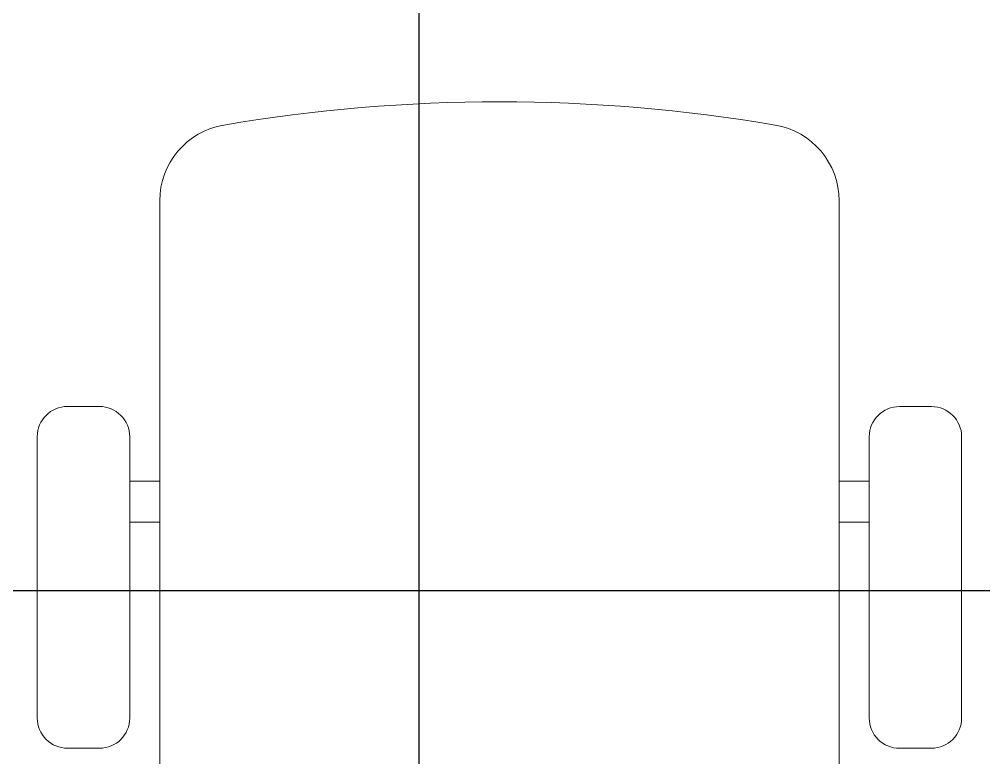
# Model space of a CAD drawing. Header units: inches. Extents: x -12418 to 472786, y -29325 to 19878.
# Drawn here: x 20140 to 20767, y -9709 to -9229 of the extents above; entities that cross this region are included whole.
import ezdxf

# ---------------------------------------------------------------- set-up
doc = ezdxf.new("R2010")
doc.units = ezdxf.units.IN
doc.header["$LTSCALE"] = 25
doc.header["$MEASUREMENT"] = 0
doc.linetypes.add('DASHDOT', pattern=[25.4, 12.7, -6.35, 0, -6.35])
doc.layers.get('0').update_dxf_attribs({"color": 8})
doc.layers.add('00-Ground Floor$0$False Ceiling', color=251, linetype='Continuous')
for name, color, linetype, lineweight in [('00-Ground Floor$0$LOADING', 253, 'Continuous', 5), ('00-Ground Floor$0$NEW Wall', 166, 'Continuous', 5), ('E-LITE-CLNG-CNDT', 6, 'DASHDOT', 35)]:
    doc.layers.add(name, color=color, linetype=linetype, lineweight=lineweight)

# ---------------------------------------------------------------- blocks, each defined once
blk = doc.blocks.new('*X69')
at = {"color": 0}
for p, q in [((5, 3), (5, 3)), ((5, 3), (5, 3)), ((5, 3), (5, 3)), ((5, 3), (5, 3)), ((5, 3), (5, 3)), ((5, 3), (5, 3)), ((5, 3), (5, 3)), ((5, 3), (5, 3)), ((5, 3), (5, 3)), ((5, 3), (5, 3)), ((5, 3), (5, 3)), ((5, 3), (5, 3)), ((5, 3), (5, 3)), ((5, 3), (5, 3)), ((5, 3), (5, 3)), ((5, 3), (5, 3)), ((5, 3), (5, 3)), ((5, 3), (5, 3)), ((5, 3), (5, 3)), ((5, 3), (5, 3)), ((5, 3), (5, 3)), ((5, 3), (5, 3)), ((5, 3), (5, 3)), ((5, 3), (5, 3)), ((5, 3), (5, 3)), ((5, 3), (5, 3)), ((5, 3), (5, 3)), ((5, 3), (5, 3)), ((5, 3), (5, 3)), ((5, 3), (5, 3)), ((5, 3), (5, 3)), ((5, 3), (5, 3)), ((5, 3), (5, 3)), ((5, 3), (5, 3)), ((5, 3), (5, 3)), ((5, 3), (5, 3)), ((5, 3), (5, 3)), ((5, 3), (5, 3)), ((5, 3), (5, 3)), ((5, 3), (5, 3)), ((5, 3), (5, 3)), ((5, 3), (5, 3)), ((5, 3), (5, 3)), ((5, 3), (5, 3)), ((5, 3), (5, 3)), ((5, 3), (5, 3)), ((5, 3), (5, 3)), ((5, 3), (5, 3)), ((5, 3), (5, 3)), ((5, 3), (5, 3)), ((5, 3), (5, 3)), ((5, 3), (5, 3)), ((5, 3), (5, 3)), ((5, 3), (5, 3)), ((5, 3), (5, 3)), ((5, 3), (5, 3)), ((5, 3), (5, 3)), ((5, 3), (5, 3)), ((5, 3), (5, 3)), ((5, 3), (5, 3)), ((5, 3), (5, 3)), ((5, 3), (5, 3)), ((5, 3), (5, 3)), ((5, 3), (5, 3)), ((5, 3), (5, 3)), ((5, 3), (5, 3)), ((6, 3), (5, 3)), ((5, 3), (5, 3)), ((6, 3), (5, 3)), ((5, 3), (5, 3)), ((6, 3), (5, 3)), ((5, 3), (5, 3)), ((6, 3), (5, 3)), ((5, 3), (5, 3)), ((5, 3), (5, 3)), ((5, 3), (5, 3)), ((5, 3), (5, 3)), ((5, 3), (5, 3)), ((5, 3), (5, 3)), ((5, 3), (5, 3)), ((5, 3), (5, 3)), ((5, 3), (5, 3)), ((5, 3), (5, 3)), ((5, 3), (5, 3)), ((5, 3), (5, 3)), ((5, 3), (5, 3)), ((5, 3), (5, 3)), ((5, 3), (5, 3)), ((5, 3), (5, 3)), ((5, 3), (5, 3)), ((5, 3), (5, 3)), ((5, 3), (5, 3)), ((5, 3), (5, 3)), ((5, 3), (5, 3)), ((5, 3), (5, 3)), ((5, 3), (5, 3)), ((6, 3), (6, 3)), ((6, 3), (6, 3)), ((6, 3), (6, 3)), ((6, 3), (6, 3)), ((6, 3), (6, 3)), ((6, 3), (6, 3)), ((6, 3), (6, 3)), ((6, 3), (6, 3)), ((6, 3), (6, 3)), ((6, 3), (6, 3)), ((6, 3), (6, 3)), ((6, 3), (6, 3)), ((6, 3), (6, 3)), ((6, 3), (6, 3)), ((6, 3), (6, 3)), ((6, 3), (6, 3)), ((6, 3), (6, 3)), ((6, 3), (6, 3)), ((6, 3), (6, 3)), ((6, 3), (6, 3)), ((6, 3), (6, 3)), ((6, 3), (6, 3)), ((6, 3), (6, 3)), ((6, 3), (6, 3)), ((6, 3), (6, 3)), ((6, 3), (6, 3)), ((6, 3), (6, 3)), ((6, 3), (6, 3)), ((6, 3), (6, 3)), ((6, 3), (6, 3)), ((6, 3), (6, 3)), ((6, 3), (6, 3)), ((6, 3), (6, 3)), ((6, 3), (6, 3)), ((6, 3), (6, 3)), ((6, 3), (6, 3)), ((6, 3), (6, 3)), ((6, 3), (6, 3)), ((6, 3), (6, 3)), ((6, 3), (6, 3)), ((6, 3), (6, 3)), ((6, 3), (6, 3)), ((6, 3), (6, 3)), ((6, 3), (6, 3)), ((6, 3), (6, 3)), ((6, 3), (6, 3)), ((6, 3), (6, 3)), ((6, 3), (6, 3)), ((6, 3), (6, 3)), ((6, 3), (6, 3)), ((6, 3), (6, 3)), ((6, 3), (6, 3)), ((6, 3), (6, 3)), ((6, 3), (6, 3)), ((6, 3), (6, 3)), ((6, 3), (6, 3)), ((6, 3), (6, 3)), ((6, 3), (6, 3)), ((6, 3), (6, 3)), ((6, 3), (6, 3)), ((6, 3), (6, 3)), ((6, 3), (6, 3)), ((6, 3), (6, 3)), ((6, 3), (6, 3)), ((6, 3), (6, 3)), ((6, 3), (6, 3)), ((6, 3), (6, 3)), ((6, 3), (6, 3)), ((6, 3), (6, 3)), ((6, 3), (6, 3)), ((6, 3), (6, 3)), ((6, 3), (6, 3)), ((6, 3), (6, 3)), ((6, 3), (6, 3)), ((6, 3), (6, 3)), ((6, 3), (6, 3)), ((6, 3), (6, 3)), ((6, 3), (6, 3)), ((6, 3), (6, 3)), ((6, 3), (6, 3)), ((6, 3), (6, 3)), ((6, 3), (6, 3)), ((6, 3), (6, 3)), ((6, 3), (6, 3)), ((6, 3), (6, 3)), ((6, 3), (6, 3)), ((6, 3), (6, 3)), ((6, 3), (6, 3)), ((6, 3), (6, 3)), ((6, 3), (6, 3)), ((6, 3), (6, 3)), ((6, 3), (6, 3)), ((6, 3), (6, 3)), ((6, 3), (6, 3)), ((6, 3), (6, 3)), ((6, 3), (6, 3)), ((6, 3), (6, 3)), ((6, 3), (6, 3)), ((6, 3), (6, 3)), ((6, 3), (6, 3)), ((6, 3), (6, 3)), ((6, 3), (6, 3)), ((6, 3), (6, 3)), ((6, 3), (6, 3)), ((6, 3), (6, 3)), ((6, 3), (6, 3)), ((6, 3), (6, 3)), ((6, 3), (6, 3)), ((6, 3), (6, 3)), ((6, 3), (6, 3)), ((6, 3), (6, 3)), ((6, 3), (6, 3)), ((6, 3), (6, 3)), ((6, 3), (6, 3)), ((6, 3), (6, 3)), ((6, 3), (6, 3)), ((6, 3), (6, 3)), ((6, 3), (6, 3)), ((6, 3), (6, 3)), ((6, 3), (6, 3)), ((6, 3), (6, 3)), ((6, 3), (6, 3)), ((6, 3), (6, 3)), ((6, 3), (6, 3)), ((6, 3), (6, 3)), ((6, 3), (6, 3)), ((6, 3), (6, 3)), ((6, 3), (6, 3)), ((6, 3), (6, 3)), ((6, 3), (6, 3)), ((6, 3), (6, 3)), ((6, 3), (6, 3)), ((6, 3), (6, 3)), ((6, 3), (6, 3)), ((6, 3), (6, 3)), ((6, 3), (6, 3)), ((6, 3), (6, 3)), ((6, 3), (6, 3)), ((6, 3), (6, 3)), ((6, 3), (6, 3)), ((6, 3), (6, 3)), ((6, 3), (6, 3)), ((6, 3), (6, 3)), ((6, 3), (6, 3)), ((6, 3), (6, 3)), ((6, 3), (6, 3)), ((6, 3), (6, 3)), ((6, 3), (6, 3)), ((6, 3), (6, 3)), ((6, 3), (6, 3)), ((6, 3), (6, 3)), ((6, 3), (6, 3)), ((6, 3), (6, 3)), ((6, 3), (6, 3)), ((6, 3), (6, 3)), ((6, 3), (6, 3)), ((6, 3), (6, 3)), ((6, 3), (6, 3)), ((6, 3), (6, 3)), ((6, 3), (6, 3)), ((6, 3), (6, 3)), ((6, 3), (6, 3)), ((6, 3), (6, 3)), ((6, 3), (6, 3)), ((6, 3), (6, 3)), ((6, 3), (6, 3)), ((6, 3), (6, 3)), ((6, 3), (6, 3)), ((6, 3), (6, 3)), ((6, 3), (6, 3)), ((6, 3), (6, 3)), ((6, 3), (6, 3)), ((6, 3), (6, 3)), ((6, 3), (6, 3)), ((6, 3), (6, 3)), ((6, 3), (6, 3)), ((6, 3), (6, 3)), ((6, 3), (6, 3)), ((6, 3), (6, 3)), ((6, 3), (6, 3)), ((6, 3), (6, 3)), ((6, 3), (6, 3)), ((6, 3), (6, 3)), ((6, 3), (6, 3)), ((6, 3), (6, 3)), ((6, 3), (6, 3)), ((6, 3), (6, 3)), ((6, 3), (6, 3)), ((6, 3), (6, 3)), ((6, 3), (6, 3)), ((6, 3), (6, 3)), ((6, 3), (6, 3)), ((6, 3), (6, 3)), ((6, 3), (6, 3)), ((6, 3), (6, 3)), ((6, 3), (6, 3)), ((6, 3), (6, 3)), ((6, 3), (6, 3)), ((6, 3), (6, 3)), ((6, 3), (6, 3)), ((6, 3), (6, 3)), ((6, 3), (6, 3)), ((6, 3), (6, 3)), ((6, 3), (6, 3)), ((6, 3), (5, 3)), ((6, 3), (5, 3)), ((6, 3), (5, 3)), ((6, 3), (5, 3)), ((6, 3), (5, 3)), ((6, 3), (6, 3)), ((6, 3), (6, 3)), ((6, 3), (6, 3)), ((6, 3), (6, 3)), ((6, 3), (6, 3)), ((6, 3), (6, 3)), ((6, 3), (6, 3)), ((6, 3), (6, 3)), ((6, 3), (6, 3)), ((6, 3), (6, 3)), ((6, 3), (6, 3)), ((6, 3), (6, 3)), ((6, 3), (6, 3)), ((6, 3), (6, 3)), ((6, 3), (6, 3)), ((6, 3), (6, 3)), ((6, 3), (6, 3)), ((6, 3), (6, 3)), ((6, 3), (6, 3)), ((6, 3), (6, 3)), ((6, 3), (6, 3)), ((6, 3), (6, 3)), ((6, 3), (6, 3)), ((6, 3), (6, 3)), ((6, 3), (6, 3)), ((6, 3), (6, 3)), ((6, 3), (6, 3)), ((6, 3), (6, 3)), ((6, 3), (6, 3)), ((6, 3), (6, 3)), ((6, 3), (6, 3)), ((6, 3), (6, 3)), ((6, 3), (6, 3)), ((6, 3), (6, 3)), ((6, 3), (6, 3)), ((6, 3), (6, 3)), ((6, 3), (6, 3)), ((6, 3), (6, 3)), ((6, 3), (6, 3)), ((6, 3), (6, 3)), ((6, 3), (6, 3)), ((6, 3), (6, 3)), ((6, 3), (6, 3)), ((6, 3), (6, 3)), ((6, 3), (6, 3)), ((6, 3), (6, 3)), ((6, 3), (6, 3)), ((6, 3), (6, 3)), ((6, 3), (6, 3)), ((6, 3), (6, 3)), ((6, 3), (6, 3)), ((6, 3), (6, 3)), ((6, 3), (6, 3)), ((6, 3), (6, 3)), ((6, 3), (6, 3)), ((6, 3), (6, 3)), ((6, 3), (6, 3)), ((6, 3), (6, 3)), ((6, 3), (6, 3)), ((6, 3), (6, 3)), ((6, 3), (6, 3)), ((6, 3), (6, 3)), ((6, 3), (6, 3)), ((6, 3), (6, 3)), ((6, 3), (6, 3)), ((6, 3), (6, 3)), ((6, 3), (6, 3)), ((6, 3), (6, 3)), ((6, 3), (6, 3)), ((6, 3), (6, 3)), ((6, 3), (6, 3)), ((6, 3), (6, 3)), ((6, 3), (6, 3)), ((6, 3), (6, 3)), ((6, 3), (6, 3)), ((6, 3), (6, 3)), ((6, 3), (6, 3)), ((6, 3), (6, 3)), ((6, 3), (6, 3)), ((6, 3), (6, 3)), ((6, 3), (6, 3)), ((6, 3), (6, 3)), ((6, 3), (6, 3)), ((6, 3), (6, 3)), ((6, 3), (6, 3)), ((6, 3), (6, 3)), ((6, 3), (6, 3)), ((6, 3), (6, 3)), ((6, 3), (6, 3)), ((6, 3), (6, 3)), ((6, 3), (6, 3)), ((6, 3), (6, 3)), ((6, 3), (6, 3)), ((6, 3), (6, 3)), ((6, 3), (6, 3)), ((6, 3), (6, 3)), ((6, 3), (6, 3)), ((6, 3), (6, 3)), ((6, 3), (6, 3)), ((6, 3), (6, 3)), ((6, 3), (6, 3)), ((6, 3), (6, 3)), ((6, 3), (6, 3)), ((6, 3), (6, 3)), ((6, 3), (6, 3)), ((6, 3), (6, 3)), ((6, 3), (6, 3)), ((6, 3), (6, 3)), ((6, 3), (6, 3)), ((6, 3), (6, 3)), ((6, 3), (6, 3)), ((6, 3), (6, 3)), ((6, 3), (6, 3)), ((6, 3), (6, 3)), ((6, 3), (6, 3)), ((6, 3), (6, 3)), ((6, 3), (6, 3)), ((6, 3), (6, 3)), ((6, 3), (6, 3)), ((6, 3), (6, 3)), ((6, 3), (6, 3)), ((6, 3), (6, 3)), ((6, 3), (6, 3)), ((6, 3), (6, 3)), ((6, 3), (6, 3)), ((6, 3), (6, 3)), ((6, 3), (6, 3)), ((6, 3), (6, 3)), ((6, 3), (6, 3)), ((6, 3), (6, 3)), ((6, 3), (6, 3)), ((6, 3), (6, 3)), ((6, 3), (6, 3)), ((6, 3), (6, 3)), ((6, 3), (6, 3)), ((6, 3), (6, 3)), ((6, 3), (6, 3)), ((6, 3), (6, 3)), ((6, 3), (6, 3)), ((6, 3), (6, 3)), ((6, 3), (6, 3)), ((6, 3), (6, 3)), ((6, 3), (6, 3)), ((6, 3), (6, 3)), ((6, 3), (6, 3)), ((6, 3), (6, 3)), ((6, 3), (6, 3)), ((6, 3), (6, 3)), ((6, 3), (6, 3)), ((6, 3), (6, 3)), ((6, 3), (6, 3)), ((6, 3), (6, 3)), ((6, 3), (6, 3)), ((6, 3), (6, 3)), ((6, 3), (6, 3)), ((6, 3), (6, 3)), ((6, 3), (6, 3)), ((6, 3), (6, 3)), ((6, 3), (6, 3)), ((6, 3), (6, 3)), ((6, 3), (6, 3)), ((6, 3), (6, 3)), ((6, 3), (6, 3)), ((6, 3), (6, 3)), ((6, 3), (6, 3)), ((6, 3), (6, 3)), ((6, 3), (6, 3)), ((6, 3), (6, 3)), ((6, 3), (6, 3)), ((6, 3), (6, 3)), ((6, 3), (6, 3)), ((6, 3), (6, 3)), ((6, 3), (6, 3)), ((6, 3), (6, 3)), ((6, 3), (6, 3)), ((6, 3), (6, 3)), ((6, 3), (6, 3)), ((6, 3), (6, 3)), ((6, 3), (6, 3)), ((6, 3), (6, 3)), ((6, 3), (6, 3)), ((6, 3), (6, 3)), ((6, 3), (6, 3)), ((6, 3), (6, 3)), ((6, 3), (6, 3)), ((6, 3), (6, 3)), ((6, 3), (6, 3)), ((6, 3), (6, 3)), ((6, 3), (6, 3)), ((6, 3), (6, 3)), ((6, 3), (6, 3)), ((6, 3), (6, 3)), ((6, 3), (6, 3)), ((6, 3), (6, 3)), ((6, 3), (6, 3)), ((6, 3), (6, 3)), ((6, 3), (6, 3)), ((6, 3), (6, 3)), ((6, 3), (6, 3)), ((6, 3), (6, 3)), ((6, 3), (6, 3)), ((6, 3), (6, 3)), ((6, 3), (6, 3)), ((6, 3), (6, 3)), ((6, 3), (6, 3)), ((6, 3), (6, 3)), ((6, 3), (6, 3)), ((6, 3), (6, 3)), ((6, 3), (6, 3)), ((6, 3), (6, 3)), ((6, 3), (6, 3)), ((6, 3), (6, 3)), ((6, 3), (6, 3)), ((6, 3), (6, 3)), ((6, 3), (6, 3)), ((6, 3), (6, 3)), ((6, 3), (6, 3)), ((6, 3), (6, 3)), ((6, 3), (6, 3)), ((6, 3), (6, 3)), ((6, 3), (6, 3)), ((6, 3), (6, 3)), ((6, 3), (6, 3)), ((6, 3), (6, 3)), ((6, 3), (6, 3)), ((6, 3), (6, 3)), ((6, 3), (6, 3)), ((6, 3), (6, 3)), ((6, 3), (6, 3)), ((6, 3), (6, 3)), ((6, 3), (6, 3)), ((6, 3), (6, 3)), ((6, 3), (6, 3)), ((6, 3), (6, 3)), ((6, 3), (6, 3)), ((6, 3), (6, 3)), ((6, 3), (6, 3)), ((6, 3), (6, 3)), ((6, 3), (6, 3)), ((6, 3), (6, 3)), ((6, 3), (6, 3)), ((6, 3), (6, 3)), ((6, 3), (6, 3)), ((6, 3), (6, 3)), ((6, 3), (6, 3)), ((6, 3), (6, 3)), ((6, 3), (6, 3)), ((6, 3), (6, 3)), ((6, 3), (6, 3)), ((6, 3), (6, 3)), ((6, 3), (6, 3)), ((6, 3), (6, 3)), ((6, 3), (6, 3)), ((6, 3), (6, 3)), ((6, 3), (6, 3)), ((6, 3), (6, 3)), ((6, 3), (6, 3)), ((6, 3), (6, 3)), ((6, 3), (6, 3)), ((6, 3), (6, 3)), ((6, 3), (6, 3)), ((6, 3), (6, 3)), ((6, 3), (6, 3)), ((6, 3), (6, 3)), ((6, 3), (6, 3)), ((6, 3), (6, 3)), ((6, 3), (6, 3)), ((6, 3), (6, 3)), ((6, 3), (6, 3)), ((6, 3), (6, 3)), ((6, 3), (6, 3)), ((6, 3), (6, 3)), ((6, 3), (6, 3)), ((6, 3), (6, 3)), ((6, 3), (6, 3)), ((6, 3), (6, 3)), ((6, 3), (6, 3)), ((6, 3), (6, 3)), ((6, 3), (6, 3)), ((6, 3), (6, 3)), ((6, 3), (6, 3)), ((6, 3), (6, 3)), ((6, 3), (6, 3)), ((6, 3), (6, 3)), ((6, 3), (6, 3)), ((6, 3), (6, 3)), ((6, 3), (6, 3)), ((6, 3), (6, 3)), ((6, 3), (6, 3)), ((6, 3), (6, 3)), ((6, 3), (6, 3)), ((6, 3), (6, 3)), ((6, 3), (6, 3)), ((6, 3), (6, 3)), ((6, 3), (6, 3)), ((6, 3), (6, 3)), ((6, 3), (6, 3)), ((6, 3), (6, 3)), ((6, 3), (6, 3)), ((6, 3), (6, 3)), ((6, 3), (6, 3)), ((6, 3), (6, 3)), ((6, 3), (6, 3)), ((6, 3), (6, 3)), ((6, 3), (6, 3)), ((6, 3), (6, 3)), ((6, 3), (6, 3)), ((6, 3), (6, 3)), ((6, 3), (6, 3)), ((6, 3), (6, 3)), ((6, 3), (6, 3)), ((6, 3), (6, 3)), ((6, 3), (6, 3)), ((6, 3), (6, 3)), ((6, 3), (6, 3)), ((6, 3), (6, 3)), ((6, 3), (6, 3))]:
    blk.add_line(p, q, dxfattribs=at)
blk = doc.blocks.new('*X70')
at = {"color": 0}
for p, q in [((13, 1), (13, 1)), ((13, 1), (13, 1)), ((13, 1), (13, 1)), ((13, 1), (13, 1)), ((13, 1), (13, 1)), ((13, 1), (13, 1)), ((13, 1), (13, 1)), ((13, 1), (13, 1)), ((13, 1), (13, 1)), ((13, 1), (13, 1)), ((13, 1), (13, 1)), ((13, 1), (13, 1)), ((13, 1), (13, 1)), ((13, 1), (13, 1)), ((13, 1), (13, 1)), ((13, 1), (14, 1)), ((13, 1), (14, 1)), ((13, 1), (14, 1)), ((13, 1), (13, 1)), ((13, 1), (13, 1)), ((13, 1), (13, 1)), ((13, 1), (13, 1)), ((13, 1), (13, 1)), ((13, 1), (13, 1)), ((13, 1), (13, 1)), ((13, 1), (13, 1)), ((13, 1), (13, 1)), ((13, 1), (13, 1)), ((13, 1), (13, 1)), ((13, 1), (13, 1)), ((13, 1), (13, 1)), ((13, 1), (13, 1)), ((13, 1), (13, 1)), ((13, 1), (13, 1)), ((13, 1), (13, 1)), ((13, 1), (13, 1)), ((13, 1), (13, 1)), ((13, 1), (13, 1)), ((13, 1), (13, 1)), ((13, 1), (13, 1)), ((13, 1), (13, 1)), ((13, 1), (13, 1)), ((13, 1), (13, 1)), ((13, 1), (13, 1)), ((13, 1), (13, 1)), ((13, 1), (13, 1)), ((13, 1), (13, 1)), ((13, 1), (13, 1)), ((13, 1), (13, 1)), ((13, 1), (13, 1)), ((13, 1), (13, 1)), ((13, 1), (13, 1)), ((13, 1), (13, 1)), ((13, 1), (13, 1)), ((13, 1), (13, 1)), ((13, 1), (13, 1)), ((13, 1), (13, 1)), ((13, 1), (13, 1)), ((13, 1), (13, 1)), ((13, 1), (13, 1)), ((13, 1), (13, 1)), ((13, 1), (13, 1)), ((13, 1), (13, 1)), ((13, 1), (13, 1)), ((13, 1), (13, 1)), ((13, 1), (13, 1)), ((13, 1), (13, 1)), ((13, 1), (13, 1)), ((13, 1), (13, 1)), ((13, 1), (13, 1)), ((13, 1), (13, 1)), ((13, 1), (13, 1)), ((13, 1), (13, 1)), ((13, 1), (13, 1)), ((13, 1), (13, 1)), ((13, 1), (13, 1)), ((13, 1), (13, 1)), ((13, 1), (13, 1)), ((13, 1), (13, 1)), ((13, 1), (13, 1)), ((13, 1), (13, 1)), ((13, 1), (13, 1)), ((13, 1), (13, 1)), ((13, 1), (13, 1)), ((13, 1), (13, 1)), ((13, 1), (13, 1)), ((13, 1), (13, 1)), ((13, 1), (13, 1)), ((13, 1), (13, 1)), ((13, 1), (13, 1)), ((13, 1), (13, 1)), ((13, 1), (13, 1)), ((13, 1), (13, 1)), ((13, 1), (13, 1)), ((13, 1), (13, 1)), ((13, 1), (13, 1)), ((13, 1), (13, 1)), ((13, 1), (13, 1)), ((13, 1), (13, 1)), ((13, 1), (13, 1)), ((13, 1), (13, 1)), ((13, 1), (13, 1)), ((13, 1), (13, 1)), ((13, 1), (13, 1)), ((13, 1), (13, 1)), ((13, 1), (13, 1)), ((13, 1), (13, 1)), ((13, 1), (13, 1)), ((13, 1), (13, 1)), ((13, 1), (13, 1)), ((13, 1), (13, 1)), ((13, 1), (13, 1)), ((13, 1), (13, 1)), ((13, 1), (13, 1)), ((13, 1), (13, 1)), ((13, 1), (13, 1)), ((13, 1), (13, 1)), ((13, 1), (13, 1)), ((13, 1), (13, 1)), ((13, 1), (13, 1)), ((13, 1), (13, 1)), ((13, 1), (13, 1)), ((13, 1), (13, 1)), ((13, 1), (14, 1)), ((13, 0), (13, 0)), ((13, 0), (13, 0)), ((13, 0), (13, 0)), ((13, 0), (13, 0)), ((13, 0), (13, 0)), ((13, 0), (13, 0)), ((13, 0), (13, 0)), ((13, 0), (13, 0)), ((13, 0), (13, 0)), ((13, 0), (13, 0)), ((13, 0), (13, 0)), ((13, 0), (13, 0)), ((13, 0), (13, 0)), ((13, 0), (13, 0)), ((13, 0), (13, 0)), ((13, 0), (13, 0)), ((13, 0), (13, 0)), ((13, 0), (13, 0)), ((13, 0), (13, 0)), ((13, 0), (13, 0)), ((13, 0), (13, 0)), ((13, 0), (13, 0)), ((13, 0), (13, 0)), ((13, 0), (13, 0)), ((13, 0), (13, 0)), ((13, 0), (13, 0)), ((13, 0), (13, 0)), ((13, 0), (13, 0)), ((13, 0), (13, 0)), ((13, 0), (13, 0)), ((13, 0), (13, 0)), ((13, 0), (13, 0)), ((13, 0), (13, 0)), ((13, 0), (13, 0)), ((13, 0), (13, 0)), ((13, 0), (13, 0)), ((13, 0), (13, 0)), ((13, 0), (13, 0)), ((13, 0), (13, 0)), ((13, 0), (13, 0)), ((13, 0), (13, 0)), ((13, 0), (13, 0)), ((13, 0), (13, 0)), ((13, 0), (13, 0)), ((13, 0), (13, 0)), ((13, 0), (13, 0)), ((13, 0), (13, 0)), ((13, 0), (13, 0)), ((13, 0), (14, 0)), ((13, 0), (14, 0)), ((13, 0), (13, 0)), ((13, 0), (14, 0)), ((14, 1), (14, 1)), ((14, 1), (14, 1)), ((14, 1), (14, 1)), ((14, 1), (14, 1)), ((14, 1), (14, 1)), ((14, 1), (14, 1)), ((14, 1), (14, 1)), ((14, 1), (14, 1)), ((14, 1), (14, 1)), ((14, 1), (14, 1)), ((14, 1), (14, 1)), ((14, 1), (14, 1)), ((14, 1), (14, 1)), ((14, 1), (14, 1)), ((14, 1), (14, 1)), ((14, 1), (14, 1)), ((14, 1), (14, 1)), ((14, 1), (14, 1)), ((14, 1), (14, 1)), ((14, 1), (14, 1)), ((14, 1), (14, 1)), ((14, 1), (14, 1)), ((14, 1), (14, 1)), ((14, 1), (14, 1)), ((14, 1), (14, 1)), ((14, 1), (14, 1)), ((14, 1), (14, 1)), ((14, 1), (14, 1)), ((14, 1), (14, 1)), ((14, 1), (14, 1)), ((14, 1), (14, 1)), ((14, 1), (14, 1)), ((14, 1), (14, 1)), ((14, 1), (14, 1)), ((14, 1), (14, 1)), ((14, 1), (14, 1)), ((14, 1), (14, 1)), ((14, 1), (14, 1)), ((14, 1), (14, 1)), ((14, 1), (14, 1)), ((14, 1), (14, 1)), ((14, 1), (14, 1)), ((14, 1), (14, 1)), ((14, 1), (14, 1)), ((14, 1), (14, 1)), ((14, 1), (14, 1)), ((14, 1), (14, 1)), ((14, 1), (14, 1)), ((14, 1), (14, 1)), ((14, 1), (14, 1)), ((14, 1), (14, 1)), ((14, 1), (14, 1)), ((14, 1), (14, 1)), ((14, 1), (14, 1)), ((14, 1), (14, 1)), ((14, 1), (14, 1)), ((14, 1), (14, 1)), ((14, 1), (14, 1)), ((14, 1), (14, 1)), ((14, 1), (14, 1)), ((14, 1), (14, 1)), ((14, 1), (14, 1)), ((14, 1), (14, 1)), ((14, 1), (14, 1)), ((14, 1), (14, 1)), ((14, 1), (14, 1)), ((14, 1), (14, 1)), ((14, 1), (14, 1)), ((14, 1), (14, 1)), ((14, 1), (14, 1)), ((14, 1), (14, 1)), ((14, 1), (14, 1)), ((14, 1), (14, 1)), ((14, 1), (14, 1)), ((14, 1), (14, 1)), ((14, 1), (14, 1)), ((14, 1), (14, 1)), ((14, 1), (14, 1)), ((14, 1), (14, 1)), ((14, 1), (14, 1)), ((14, 1), (14, 1)), ((14, 1), (14, 1)), ((14, 1), (14, 1)), ((14, 1), (14, 1)), ((14, 1), (14, 1)), ((14, 1), (14, 1)), ((14, 1), (14, 1)), ((14, 1), (14, 1)), ((14, 1), (14, 1)), ((14, 1), (14, 1)), ((14, 1), (14, 1)), ((14, 1), (14, 1)), ((14, 1), (14, 1)), ((14, 1), (14, 1)), ((14, 0), (14, 0)), ((14, 0), (14, 0)), ((14, 0), (14, 0)), ((14, 0), (14, 0)), ((14, 0), (14, 0)), ((14, 0), (14, 0)), ((14, 0), (14, 0)), ((14, 0), (14, 0)), ((14, 0), (14, 0)), ((14, 0), (14, 0)), ((14, 0), (14, 0)), ((14, 0), (14, 0)), ((14, 0), (14, 0)), ((14, 0), (14, 0)), ((14, 0), (14, 0)), ((14, 0), (14, 0)), ((14, 0), (14, 0)), ((14, 0), (14, 0)), ((14, 0), (14, 0)), ((14, 0), (14, 0)), ((14, 0), (14, 0)), ((14, 0), (14, 0)), ((14, 0), (14, 0)), ((14, 0), (14, 0)), ((14, 0), (14, 0)), ((14, 0), (14, 0)), ((14, 0), (14, 0)), ((14, 0), (14, 0)), ((14, 0), (14, 0)), ((14, 0), (14, 0)), ((14, 0), (14, 0)), ((14, 0), (14, 0)), ((14, 0), (14, 0)), ((14, 0), (14, 0)), ((14, 0), (14, 0)), ((14, 0), (14, 0)), ((14, 0), (14, 0)), ((14, 0), (14, 0)), ((14, 0), (14, 0)), ((14, 0), (14, 0)), ((14, 0), (14, 0)), ((14, 0), (14, 0)), ((14, 0), (14, 0)), ((14, 0), (14, 0)), ((14, 0), (14, 0)), ((14, 0), (14, 0)), ((14, 0), (14, 0)), ((14, 0), (14, 0)), ((13, 0), (13, 0)), ((13, 0), (14, 0)), ((13, 0), (13, 0)), ((13, 0), (14, 0)), ((13, 0), (13, 0)), ((13, 0), (14, 0)), ((13, 0), (13, 0)), ((13, 0), (13, 0)), ((13, 0), (13, 0)), ((13, 0), (13, 0)), ((13, 0), (14, 0)), ((13, 0), (13, 0)), ((13, 0), (14, 0)), ((13, 0), (13, 0)), ((13, 0), (14, 0)), ((13, 0), (13, 0)), ((13, 0), (14, 0)), ((13, 0), (13, 0)), ((13, 0), (14, 0)), ((13, 0), (13, 0)), ((13, 0), (14, 0)), ((13, 0), (13, 0)), ((13, 0), (14, 0)), ((13, 0), (13, 0)), ((13, 0), (13, 0)), ((13, 0), (13, 0)), ((13, 0), (14, 0)), ((13, 0), (13, 0)), ((13, 0), (14, 0)), ((13, 0), (13, 0)), ((13, 0), (14, 0)), ((13, 0), (13, 0)), ((13, 0), (14, 0)), ((13, 0), (13, 0)), ((13, 0), (13, 0)), ((13, 0), (13, 0)), ((13, 0), (13, 0)), ((13, 0), (13, 0)), ((13, 0), (13, 0)), ((13, 0), (13, 0)), ((13, 0), (13, 0)), ((13, 0), (13, 0)), ((13, 0), (13, 0)), ((13, 0), (13, 0)), ((13, 0), (13, 0)), ((13, 0), (13, 0)), ((13, 0), (13, 0)), ((13, 0), (13, 0)), ((13, 0), (13, 0)), ((13, 0), (13, 0)), ((13, 0), (13, 0)), ((13, 0), (13, 0)), ((13, 0), (13, 0)), ((13, 0), (13, 0)), ((13, 0), (13, 0)), ((13, 0), (13, 0)), ((13, 0), (13, 0)), ((13, 0), (13, 0)), ((13, 0), (13, 0)), ((13, 0), (13, 0)), ((13, 0), (13, 0)), ((13, 0), (13, 0)), ((13, 0), (13, 0)), ((13, 0), (13, 0)), ((13, -1), (13, -1)), ((13, -1), (13, -1)), ((13, -1), (13, -1)), ((13, -1), (13, -1)), ((13, -1), (13, -1)), ((13, -1), (14, -1)), ((13, -1), (13, -1)), ((14, 0), (14, 0)), ((14, 0), (14, 0)), ((14, 0), (14, 0)), ((14, 0), (14, 0)), ((14, 0), (14, 0)), ((14, 0), (14, 0)), ((14, 0), (14, 0)), ((14, 0), (14, 0)), ((14, 0), (14, 0)), ((14, 0), (14, 0)), ((14, 0), (14, 0)), ((14, 0), (14, 0)), ((14, 0), (14, 0)), ((14, 0), (14, 0)), ((14, 0), (14, 0)), ((13, 0), (14, 0)), ((14, 0), (14, 0)), ((14, 0), (14, 0)), ((14, 0), (14, 0)), ((14, 0), (14, 0)), ((14, 0), (14, 0)), ((14, 0), (14, 0)), ((14, 0), (14, 0)), ((14, 0), (14, 0)), ((14, 0), (14, 0)), ((14, 0), (14, 0)), ((14, 0), (14, 0)), ((14, 0), (14, 0)), ((14, 0), (14, 0)), ((14, 0), (14, 0)), ((14, 0), (14, 0)), ((14, 0), (14, 0)), ((14, 0), (14, 0)), ((14, 0), (14, 0)), ((14, 0), (14, 0)), ((14, 0), (14, 0)), ((14, 0), (14, 0)), ((14, 0), (14, 0)), ((14, 0), (14, 0)), ((14, 0), (14, 0)), ((14, 0), (14, 0)), ((14, 0), (14, 0)), ((14, 0), (14, 0)), ((14, 0), (14, 0)), ((14, 0), (14, 0)), ((14, 0), (14, 0)), ((14, 0), (14, 0)), ((14, 0), (14, 0)), ((14, 0), (14, 0)), ((14, 0), (14, 0)), ((14, -1), (14, -1)), ((14, -1), (14, -1)), ((14, -1), (14, -1)), ((14, -1), (14, -1)), ((14, -1), (14, -1))]:
    blk.add_line(p, q, dxfattribs=at)
blk = doc.blocks.new('00-Ground Floor$0$GF21018-P')
at = {"color": 0}
for p, q in [((-0.2207, 0.47563), (-0.2207, 0.0675)), ((0.22049, 0.47563), (0.22049, 0.0675)), ((-0.2806, 0.34221), (-0.25983, 0.34221)), ((0.25963, 0.34221), (0.2804, 0.34221)), ((-0.30021, 0.32259), (-0.30021, 0.14)), ((-0.24021, 0.32259), (-0.24021, 0.14)), ((0.24001, 0.32259), (0.24001, 0.14)), ((0.30001, 0.32259), (0.30001, 0.14)), ((-0.24021, 0.29372), (-0.2207, 0.29372)), ((0.22049, 0.29372), (0.24001, 0.29372)), ((-0.24021, 0.26708), (-0.2207, 0.26708)), ((0.22049, 0.26708), (0.24001, 0.26708)), ((-0.2806, 0.12039), (-0.25983, 0.12039)), ((0.25963, 0.12039), (0.2804, 0.12039))]:
    blk.add_line(p, q, dxfattribs=at)
for points in [[(0.24001, 0.29372), (0.24001, 0.29372), (0.24001, 0.29372), (0.24001, 0.29372), (0.24001, 0.29372), (0.24001, 0.29372), (0.24001, 0.29372), (0.24001, 0.29372), (0.24001, 0.29372), (0.24001, 0.29372), (0.24001, 0.29372), (0.24001, 0.29372), (0.24001, 0.29372), (0.24001, 0.29372), (0.24001, 0.29372), (0.24001, 0.29372), (0.24001, 0.29372), (0.24001, 0.29372), (0.24001, 0.29372), (0.24001, 0.29372), (0.24001, 0.29372), (0.24001, 0.29372), (0.24001, 0.29372), (0.24001, 0.29372), (0.24001, 0.29372), (0.24001, 0.29372), (0.24001, 0.29372), (0.24001, 0.29372), (0.24001, 0.29372), (0.24001, 0.29372), (0.24001, 0.29372), (0.24001, 0.29372), (0.24001, 0.29372), (0.24001, 0.29372), (0.24001, 0.29372), (0.24001, 0.29372), (0.24001, 0.29372), (0.24001, 0.29372), (0.24001, 0.29372), (0.24001, 0.29372), (0.24001, 0.29372), (0.24001, 0.29372), (0.24001, 0.29372), (0.24001, 0.29372), (0.24001, 0.29372), (0.24001, 0.29372), (0.24001, 0.29372), (0.24001, 0.29372), (0.24001, 0.29372), (0.24001, 0.29372), (0.24001, 0.29372), (0.24001, 0.29372), (0.24001, 0.29372), (0.24001, 0.29372), (0.24001, 0.29372), (0.24001, 0.29372), (0.24001, 0.29372), (0.24001, 0.29372), (0.24001, 0.29372), (0.24001, 0.29372), (0.24001, 0.29372), (0.24001, 0.29372), (0.24001, 0.29372), (0.24001, 0.29372), (0.24001, 0.29372), (0.24001, 0.29372), (0.24001, 0.29372), (0.24001, 0.29372), (0.24001, 0.29372), (0.24001, 0.29372), (0.24001, 0.29372), (0.24001, 0.29372), (0.24001, 0.29372), (0.24001, 0.29372), (0.24001, 0.29372), (0.24001, 0.29372), (0.24001, 0.29372), (0.24001, 0.29372), (0.24001, 0.29372), (0.24001, 0.29372), (0.24001, 0.29372), (0.24001, 0.29372), (0.24001, 0.29372), (0.24001, 0.29372), (0.24001, 0.29372), (0.24001, 0.29372), (0.24001, 0.29372), (0.24001, 0.29372), (0.24001, 0.29372), (0.24001, 0.29372), (0.24001, 0.29372), (0.24001, 0.29372), (0.24001, 0.29372), (0.24001, 0.29372), (0.24001, 0.29372), (0.24001, 0.29372), (0.24001, 0.29372), (0.24001, 0.29372), (0.24001, 0.29372), (0.24001, 0.29372), (0.24001, 0.29372), (0.24001, 0.29372), (0.24001, 0.29372), (0.24001, 0.29372), (0.24001, 0.29372), (0.24001, 0.29372), (0.24001, 0.29372), (0.24001, 0.29372), (0.24001, 0.29372), (0.24001, 0.29372), (0.24001, 0.29372), (0.24001, 0.29372), (0.24001, 0.29372), (0.24001, 0.29372), (0.24001, 0.29372), (0.24001, 0.29372), (0.24001, 0.29372), (0.24001, 0.29372), (0.24001, 0.29372), (0.24001, 0.29372), (0.24001, 0.29372), (0.24001, 0.29372), (0.24001, 0.29372), (0.24001, 0.29372), (0.24001, 0.29372), (0.24001, 0.29372), (0.24001, 0.29372), (0.24001, 0.29372), (0.24001, 0.29372), (0.24001, 0.29372), (0.24001, 0.29372), (0.24001, 0.29372), (0.24001, 0.29372), (0.24001, 0.29372), (0.24001, 0.29372), (0.24001, 0.29372), (0.24001, 0.29372), (0.24001, 0.29372), (0.24001, 0.29372), (0.24001, 0.29372), (0.24001, 0.29372), (0.24001, 0.29372), (0.24001, 0.29372), (0.24001, 0.29372), (0.24001, 0.29372), (0.24001, 0.29372), (0.24001, 0.29372), (0.24001, 0.29372), (0.24001, 0.29372), (0.24001, 0.29372), (0.24001, 0.29372), (0.24001, 0.29372), (0.24001, 0.29372), (0.24001, 0.29372), (0.24001, 0.29372), (0.24001, 0.29372), (0.24001, 0.29372), (0.24001, 0.29372), (0.24001, 0.29372), (0.24001, 0.29372), (0.24001, 0.29372), (0.24001, 0.29372), (0.24001, 0.29372), (0.24001, 0.29372), (0.24001, 0.29372), (0.24001, 0.29372), (0.24001, 0.29372), (0.24001, 0.29372), (0.24001, 0.29372), (0.24001, 0.29372), (0.24001, 0.29372), (0.24001, 0.29372), (0.24001, 0.29372), (0.24001, 0.29372), (0.24001, 0.29372), (0.24001, 0.29372), (0.24001, 0.29372), (0.24001, 0.29372), (0.24001, 0.29372), (0.24001, 0.29372), (0.24001, 0.29372), (0.24001, 0.29372), (0.24001, 0.29372), (0.24001, 0.29372), (0.24001, 0.29372), (0.24001, 0.29372), (0.24001, 0.29372), (0.24001, 0.29372), (0.24001, 0.29372), (0.24001, 0.29372), (0.24001, 0.29372), (0.24001, 0.29372), (0.24001, 0.29372), (0.24001, 0.29372), (0.24001, 0.29372), (0.24001, 0.29372), (0.24001, 0.29372), (0.24001, 0.29372), (0.24001, 0.29372), (0.24001, 0.29372), (0.24001, 0.29372), (0.24001, 0.29372), (0.24001, 0.29372), (0.24001, 0.29372), (0.24001, 0.29372), (0.24001, 0.29372), (0.24001, 0.29372), (0.24001, 0.29372), (0.24001, 0.29372), (0.24001, 0.29372), (0.24001, 0.29372), (0.24001, 0.29372), (0.24001, 0.29372), (0.24001, 0.29372), (0.24001, 0.29372), (0.24001, 0.29372), (0.24001, 0.29372), (0.24001, 0.29372), (0.24001, 0.29372), (0.24001, 0.29372), (0.24001, 0.29372), (0.24001, 0.29372), (0.24001, 0.29372), (0.24001, 0.29372), (0.24001, 0.29372), (0.24001, 0.29372), (0.24001, 0.29372), (0.24001, 0.29372), (0.24001, 0.29372), (0.24001, 0.29372), (0.24001, 0.29372), (0.24001, 0.29372), (0.24001, 0.29372), (0.24001, 0.29372), (0.24001, 0.29372), (0.24001, 0.29372), (0.24001, 0.29372), (0.24001, 0.29372), (0.24001, 0.29372), (0.24001, 0.29372), (0.24001, 0.29372), (0.24001, 0.29372), (0.24001, 0.29372), (0.24001, 0.29372), (0.24001, 0.29372), (0.24001, 0.29372), (0.24001, 0.29372), (0.24001, 0.29372), (0.24001, 0.29372), (0.24001, 0.29372), (0.24001, 0.29372), (0.24001, 0.29372), (0.24001, 0.29372), (0.24001, 0.29372), (0.24001, 0.29372), (0.24001, 0.29372), (0.24001, 0.29372), (0.24001, 0.29372), (0.24001, 0.29372), (0.24001, 0.29372), (0.24001, 0.29372), (0.24001, 0.29372), (0.24001, 0.29372), (0.24001, 0.29372), (0.24001, 0.29372), (0.24001, 0.29372), (0.24001, 0.29372), (0.24001, 0.29372), (0.24001, 0.29372), (0.24001, 0.29372), (0.24001, 0.29372), (0.24001, 0.29372), (0.24001, 0.29372), (0.24001, 0.29372), (0.24001, 0.29372), (0.24001, 0.29372), (0.24001, 0.29372)], [(0.24001, 0.29372), (0.24001, 0.29372), (0.24001, 0.29372), (0.24001, 0.29372), (0.24001, 0.29372), (0.24001, 0.29372), (0.24001, 0.29372), (0.24001, 0.29372), (0.24001, 0.29372), (0.24001, 0.29372), (0.24001, 0.29372), (0.24001, 0.29372), (0.24001, 0.29372), (0.24001, 0.29372), (0.24001, 0.29372), (0.24001, 0.29372), (0.24001, 0.29372), (0.24001, 0.29372), (0.24001, 0.29372), (0.24001, 0.29372), (0.24001, 0.29372), (0.24001, 0.29372), (0.24001, 0.29372), (0.24001, 0.29372), (0.24001, 0.29372), (0.24001, 0.29372), (0.24001, 0.29372), (0.24001, 0.29372), (0.24001, 0.29372), (0.24001, 0.29372), (0.24001, 0.29372), (0.24001, 0.29372), (0.24001, 0.29372), (0.24001, 0.29372), (0.24001, 0.29372), (0.24001, 0.29372), (0.24001, 0.29372), (0.24001, 0.29372), (0.24001, 0.29372), (0.24001, 0.29372), (0.24001, 0.29372), (0.24001, 0.29372), (0.24001, 0.29372), (0.24001, 0.29372), (0.24001, 0.29372), (0.24001, 0.29372), (0.24001, 0.29372), (0.24001, 0.29372), (0.24001, 0.29372), (0.24001, 0.29372), (0.24001, 0.29372), (0.24001, 0.29372), (0.24001, 0.29372), (0.24001, 0.29372), (0.24001, 0.29372), (0.24001, 0.29372), (0.24001, 0.29372), (0.24001, 0.29372), (0.24001, 0.29372), (0.24001, 0.29372), (0.24001, 0.29372), (0.24001, 0.29372), (0.24001, 0.29372), (0.24001, 0.29372), (0.24001, 0.29372), (0.24001, 0.29372), (0.24001, 0.29372), (0.24001, 0.29372), (0.24001, 0.29372), (0.24001, 0.29372), (0.24001, 0.29372), (0.24001, 0.29372), (0.24001, 0.29372), (0.24001, 0.29372), (0.24001, 0.29372), (0.24001, 0.29372), (0.24001, 0.29372), (0.24001, 0.29372), (0.24001, 0.29372), (0.24001, 0.29372), (0.24001, 0.29372), (0.24001, 0.29372), (0.24001, 0.29372), (0.24001, 0.29372), (0.24001, 0.29372), (0.24001, 0.29372), (0.24001, 0.29372), (0.24001, 0.29372), (0.24001, 0.29372), (0.24001, 0.29372), (0.24001, 0.29372), (0.24001, 0.29372), (0.24001, 0.29372), (0.24001, 0.29372), (0.24001, 0.29372), (0.24001, 0.29372), (0.24001, 0.29372), (0.24001, 0.29372), (0.24001, 0.29372), (0.24001, 0.29372), (0.24001, 0.29372), (0.24001, 0.29372), (0.24001, 0.29372), (0.24001, 0.29372), (0.24001, 0.29372), (0.24001, 0.29372), (0.24001, 0.29372), (0.24001, 0.29372), (0.24001, 0.29372), (0.24001, 0.29372), (0.24001, 0.29372), (0.24001, 0.29372), (0.24001, 0.29372), (0.24001, 0.29372), (0.24001, 0.29372), (0.24001, 0.29372), (0.24001, 0.29372), (0.24001, 0.29372), (0.24001, 0.29372), (0.24001, 0.29372), (0.24001, 0.29372), (0.24001, 0.29372), (0.24001, 0.29372), (0.24001, 0.29372), (0.24001, 0.29372), (0.24001, 0.29372), (0.24001, 0.29372), (0.24001, 0.29372), (0.24001, 0.29372), (0.24001, 0.29372), (0.24001, 0.29372), (0.24001, 0.29372), (0.24001, 0.29372), (0.24001, 0.29372), (0.24001, 0.29372), (0.24001, 0.29372), (0.24001, 0.29372), (0.24001, 0.29372), (0.24001, 0.29372), (0.24001, 0.29372), (0.24001, 0.29372), (0.24001, 0.29372), (0.24001, 0.29372), (0.24001, 0.29372), (0.24001, 0.29372), (0.24001, 0.29372), (0.24001, 0.29372), (0.24001, 0.29372), (0.24001, 0.29372), (0.24001, 0.29372), (0.24001, 0.29372), (0.24001, 0.29372), (0.24001, 0.29372), (0.24001, 0.29372), (0.24001, 0.29372), (0.24001, 0.29372), (0.24001, 0.29372), (0.24001, 0.29372), (0.24001, 0.29372), (0.24001, 0.29372), (0.24001, 0.29372), (0.24001, 0.29372), (0.24001, 0.29372), (0.24001, 0.29372), (0.24001, 0.29372), (0.24001, 0.29372), (0.24001, 0.29372), (0.24001, 0.29372), (0.24001, 0.29372), (0.24001, 0.29372), (0.24001, 0.29372), (0.24001, 0.29372), (0.24001, 0.29372), (0.24001, 0.29372), (0.24001, 0.29372), (0.24001, 0.29372), (0.24001, 0.29372), (0.24001, 0.29372), (0.24001, 0.29372), (0.24001, 0.29372), (0.24001, 0.29372), (0.24001, 0.29372), (0.24001, 0.29372), (0.24001, 0.29372), (0.24001, 0.29372), (0.24001, 0.29372), (0.24001, 0.29372), (0.24001, 0.29372), (0.24001, 0.29372), (0.24001, 0.29372), (0.24001, 0.29372), (0.24001, 0.29372), (0.24001, 0.29372), (0.24001, 0.29372), (0.24001, 0.29372), (0.24001, 0.29372), (0.24001, 0.29372), (0.24001, 0.29372), (0.24001, 0.29372), (0.24001, 0.29372), (0.24001, 0.29372), (0.24001, 0.29372), (0.24001, 0.29372), (0.24001, 0.29372), (0.24001, 0.29372), (0.24001, 0.29372), (0.24001, 0.29372), (0.24001, 0.29372), (0.24001, 0.29372), (0.24001, 0.29372), (0.24001, 0.29372), (0.24001, 0.29372), (0.24001, 0.29372), (0.24001, 0.29372), (0.24001, 0.29372), (0.24001, 0.29372), (0.24001, 0.29372), (0.24001, 0.29372), (0.24001, 0.29372)], [(0.24001, 0.29372), (0.24001, 0.29372), (0.24001, 0.29372), (0.24001, 0.29372), (0.24001, 0.29372), (0.24001, 0.29372), (0.24001, 0.29372), (0.24001, 0.29372), (0.24001, 0.29372), (0.24001, 0.29372), (0.24001, 0.29372), (0.24001, 0.29372), (0.24001, 0.29372), (0.24001, 0.29372), (0.24001, 0.29372), (0.24001, 0.29372), (0.24001, 0.29372), (0.24001, 0.29372), (0.24001, 0.29372), (0.24001, 0.29372), (0.24001, 0.29372), (0.24001, 0.29372), (0.24001, 0.29372), (0.24001, 0.29372), (0.24001, 0.29372), (0.24001, 0.29372), (0.24001, 0.29372), (0.24001, 0.29372), (0.24001, 0.29372), (0.24001, 0.29372), (0.24001, 0.29372), (0.24001, 0.29372), (0.24001, 0.29372), (0.24001, 0.29372), (0.24001, 0.29372), (0.24001, 0.29372), (0.24001, 0.29372), (0.24001, 0.29372), (0.24001, 0.29372), (0.24001, 0.29372), (0.24001, 0.29372), (0.24001, 0.29372), (0.24001, 0.29372), (0.24001, 0.29372), (0.24001, 0.29372), (0.24001, 0.29372), (0.24001, 0.29372), (0.24001, 0.29372), (0.24001, 0.29372), (0.24001, 0.29372), (0.24001, 0.29372), (0.24001, 0.29372), (0.24001, 0.29372), (0.24001, 0.29372), (0.24001, 0.29372), (0.24001, 0.29372), (0.24001, 0.29372), (0.24001, 0.29372), (0.24001, 0.29372), (0.24001, 0.29372), (0.24001, 0.29372), (0.24001, 0.29372), (0.24001, 0.29372), (0.24001, 0.29372), (0.24001, 0.29372), (0.24001, 0.29372), (0.24001, 0.29372), (0.24001, 0.29372), (0.24001, 0.29372), (0.24001, 0.29372), (0.24001, 0.29372), (0.24001, 0.29372), (0.24001, 0.29372), (0.24001, 0.29372), (0.24001, 0.29372), (0.24001, 0.29372), (0.24001, 0.29372), (0.24001, 0.29372), (0.24001, 0.29372), (0.24001, 0.29372), (0.24001, 0.29372), (0.24001, 0.29372), (0.24001, 0.29372), (0.24001, 0.29372), (0.24001, 0.29372), (0.24001, 0.29372), (0.24001, 0.29372), (0.24001, 0.29372), (0.24001, 0.29372), (0.24001, 0.29372), (0.24001, 0.29372), (0.24001, 0.29372), (0.24001, 0.29372), (0.24001, 0.29372), (0.24001, 0.29372), (0.24001, 0.29372), (0.24001, 0.29372), (0.24001, 0.29372), (0.24001, 0.29372), (0.24001, 0.29372), (0.24001, 0.29372), (0.24001, 0.29372), (0.24001, 0.29372), (0.24001, 0.29372), (0.24001, 0.29372), (0.24001, 0.29372), (0.24001, 0.29372), (0.24001, 0.29372), (0.24001, 0.29372), (0.24001, 0.29372), (0.24001, 0.29372), (0.24001, 0.29372), (0.24001, 0.29372), (0.24001, 0.29372), (0.24001, 0.29372), (0.24001, 0.29372), (0.24001, 0.29372), (0.24001, 0.29372), (0.24001, 0.29372), (0.24001, 0.29372), (0.24001, 0.29372), (0.24001, 0.29372), (0.24001, 0.29372), (0.24001, 0.29372), (0.24001, 0.29372), (0.24001, 0.29372), (0.24001, 0.29372), (0.24001, 0.29372), (0.24001, 0.29372), (0.24001, 0.29372), (0.24001, 0.29372), (0.24001, 0.29372), (0.24001, 0.29372), (0.24001, 0.29372), (0.24001, 0.29372), (0.24001, 0.29372), (0.24001, 0.29372), (0.24001, 0.29372), (0.24001, 0.29372), (0.24001, 0.29372), (0.24001, 0.29372), (0.24001, 0.29372), (0.24001, 0.29372), (0.24001, 0.29372), (0.24001, 0.29372), (0.24001, 0.29372), (0.24001, 0.29372), (0.24001, 0.29372), (0.24001, 0.29372), (0.24001, 0.29372), (0.24001, 0.29372), (0.24001, 0.29372), (0.24001, 0.29372), (0.24001, 0.29372), (0.24001, 0.29372), (0.24001, 0.29372), (0.24001, 0.29372), (0.24001, 0.29372), (0.24001, 0.29372), (0.24001, 0.29372), (0.24001, 0.29372), (0.24001, 0.29372), (0.24001, 0.29372), (0.24001, 0.29372), (0.24001, 0.29372), (0.24001, 0.29372), (0.24001, 0.29372), (0.24001, 0.29372), (0.24001, 0.29372), (0.24001, 0.29372), (0.24001, 0.29372), (0.24001, 0.29372), (0.24001, 0.29372), (0.24001, 0.29372), (0.24001, 0.29372), (0.24001, 0.29372), (0.24001, 0.29372), (0.24001, 0.29372), (0.24001, 0.29372), (0.24001, 0.29372), (0.24001, 0.29372), (0.24001, 0.29372), (0.24001, 0.29372), (0.24001, 0.29372), (0.24001, 0.29372), (0.24001, 0.29372), (0.24001, 0.29372), (0.24001, 0.29372), (0.24001, 0.29372), (0.24001, 0.29372), (0.24001, 0.29372), (0.24001, 0.29372), (0.24001, 0.29372), (0.24001, 0.29372), (0.24001, 0.29372), (0.24001, 0.29372), (0.24001, 0.29372), (0.24001, 0.29372), (0.24001, 0.29372), (0.24001, 0.29372), (0.24001, 0.29372), (0.24001, 0.29372), (0.24001, 0.29372), (0.24001, 0.29372), (0.24001, 0.29372), (0.24001, 0.29372), (0.24001, 0.29372), (0.24001, 0.29372), (0.24001, 0.29372), (0.24001, 0.29372), (0.24001, 0.29372), (0.24001, 0.29372), (0.24001, 0.29372), (0.24001, 0.29372)]]:
    blk.add_lwpolyline(points, close=True, dxfattribs=at)
for centre, radius, start, end in [((-0.0001, -0.52948), 1.06948, 80.36712, 99.63288), ((-0.1707, 0.47563), 0.05, 99.63288, 180), ((0.17049, 0.47563), 0.05, 0, 80.36712), ((-0.2806, 0.32259), 0.01962, 90, 180), ((-0.25983, 0.32259), 0.01962, 360, 90), ((0.25963, 0.32259), 0.01962, 90, 180), ((0.2804, 0.32259), 0.01962, 0, 90), ((-0.2806, 0.14), 0.01962, 180, 270), ((-0.25983, 0.14), 0.01962, 270, 360), ((0.25963, 0.14), 0.01962, 180, 270), ((0.2804, 0.14), 0.01962, 270, 0)]:
    blk.add_arc(centre, radius, start, end, dxfattribs=at)
at = {"layer": '00-Ground Floor$0$NEW Wall', "color": 0, "linetype": 'Continuous'}
for points in [[(0.24001, 0.29372), (0.24001, 0.29372), (0.24001, 0.29372), (0.24001, 0.29372), (0.24001, 0.29372), (0.24001, 0.29372), (0.24001, 0.29372), (0.24001, 0.29372)], [(0.24001, 0.29372), (0.24001, 0.29372), (0.24001, 0.29372), (0.24001, 0.29372), (0.24001, 0.29372), (0.24001, 0.29372), (0.24001, 0.29372)], [(0.24001, 0.29372), (0.24001, 0.29372), (0.24001, 0.29372), (0.24001, 0.29372), (0.24001, 0.29372), (0.24001, 0.29372), (0.24001, 0.29372), (0.24001, 0.29372), (0.24001, 0.29372)], [(0.24001, 0.29372), (0.24001, 0.29372), (0.24001, 0.29372), (0.24001, 0.29372), (0.24001, 0.29372), (0.24001, 0.29372), (0.24001, 0.29372), (0.24001, 0.29372), (0.24001, 0.29372), (0.24001, 0.29372)], [(0.24001, 0.29372), (0.24001, 0.29372), (0.24001, 0.29372), (0.24001, 0.29372), (0.24001, 0.29372), (0.24001, 0.29372), (0.24001, 0.29372), (0.24001, 0.29372), (0.24001, 0.29372), (0.24001, 0.29372), (0.24001, 0.29372), (0.24001, 0.29372), (0.24001, 0.29372), (0.24001, 0.29372), (0.24001, 0.29372)], [(0.24001, 0.29372), (0.24001, 0.29372), (0.24001, 0.29372), (0.24001, 0.29372), (0.24001, 0.29372), (0.24001, 0.29372), (0.24001, 0.29372), (0.24001, 0.29372), (0.24001, 0.29372), (0.24001, 0.29372)], [(0.24001, 0.29372), (0.24001, 0.29372), (0.24001, 0.29372), (0.24001, 0.29372), (0.24001, 0.29372), (0.24001, 0.29372), (0.24001, 0.29372), (0.24001, 0.29372), (0.24001, 0.29372), (0.24001, 0.29372)], [(0.24001, 0.29372), (0.24001, 0.29372), (0.24001, 0.29372), (0.24001, 0.29372), (0.24001, 0.29372), (0.24001, 0.29372), (0.24001, 0.29372), (0.24001, 0.29372), (0.24001, 0.29372), (0.24001, 0.29372)], [(0.24001, 0.29372), (0.24001, 0.29372), (0.24001, 0.29372), (0.24001, 0.29372), (0.24001, 0.29372), (0.24001, 0.29372), (0.24001, 0.29372), (0.24001, 0.29372), (0.24001, 0.29372), (0.24001, 0.29372), (0.24001, 0.29372), (0.24001, 0.29372), (0.24001, 0.29372), (0.24001, 0.29372), (0.24001, 0.29372), (0.24001, 0.29372), (0.24001, 0.29372), (0.24001, 0.29372)], [(0.24001, 0.29372), (0.24001, 0.29372), (0.24001, 0.29372), (0.24001, 0.29372), (0.24001, 0.29372), (0.24001, 0.29372), (0.24001, 0.29372), (0.24001, 0.29372), (0.24001, 0.29372), (0.24001, 0.29372), (0.24001, 0.29372), (0.24001, 0.29372)], [(0.24001, 0.29372), (0.24001, 0.29372), (0.24001, 0.29372), (0.24001, 0.29372), (0.24001, 0.29372), (0.24001, 0.29372), (0.24001, 0.29372)], [(0.24001, 0.29372), (0.24001, 0.29372), (0.24001, 0.29372), (0.24001, 0.29372), (0.24001, 0.29372), (0.24001, 0.29372), (0.24001, 0.29372), (0.24001, 0.29372), (0.24001, 0.29372), (0.24001, 0.29372), (0.24001, 0.29372), (0.24001, 0.29372), (0.24001, 0.29372), (0.24001, 0.29372), (0.24001, 0.29372), (0.24001, 0.29372), (0.24001, 0.29372), (0.24001, 0.29372), (0.24001, 0.29372), (0.24001, 0.29372), (0.24001, 0.29372), (0.24001, 0.29372), (0.24001, 0.29372), (0.24001, 0.29372), (0.24001, 0.29372), (0.24001, 0.29372), (0.24001, 0.29372), (0.24001, 0.29372), (0.24001, 0.29372), (0.24001, 0.29372), (0.24001, 0.29372), (0.24001, 0.29372), (0.24001, 0.29372), (0.24001, 0.29372), (0.24001, 0.29372), (0.24001, 0.29372), (0.24001, 0.29372), (0.24001, 0.29372), (0.24001, 0.29372), (0.24001, 0.29372), (0.24001, 0.29372), (0.24001, 0.29372), (0.24001, 0.29372), (0.24001, 0.29372), (0.24001, 0.29372), (0.24001, 0.29372), (0.24001, 0.29372), (0.24001, 0.29372), (0.24001, 0.29372), (0.24001, 0.29372), (0.24001, 0.29372), (0.24001, 0.29372), (0.24001, 0.29372), (0.24001, 0.29372), (0.24001, 0.29372), (0.24001, 0.29372), (0.24001, 0.29372), (0.24001, 0.29372), (0.24001, 0.29372), (0.24001, 0.29372), (0.24001, 0.29372), (0.24001, 0.29372), (0.24001, 0.29372), (0.24001, 0.29372), (0.24001, 0.29372), (0.24001, 0.29372), (0.24001, 0.29372), (0.24001, 0.29372), (0.24001, 0.29372), (0.24001, 0.29372), (0.24001, 0.29372), (0.24001, 0.29372), (0.24001, 0.29372), (0.24001, 0.29372), (0.24001, 0.29372), (0.24001, 0.29372), (0.24001, 0.29372), (0.24001, 0.29372), (0.24001, 0.29372), (0.24001, 0.29372), (0.24001, 0.29372), (0.24001, 0.29372), (0.24001, 0.29372), (0.24001, 0.29372), (0.24001, 0.29372), (0.24001, 0.29372), (0.24001, 0.29372), (0.24001, 0.29372), (0.24001, 0.29372), (0.24001, 0.29372), (0.24001, 0.29372), (0.24001, 0.29372), (0.24001, 0.29372), (0.24001, 0.29372), (0.24001, 0.29372), (0.24001, 0.29372), (0.24001, 0.29372), (0.24001, 0.29372), (0.24001, 0.29372), (0.24001, 0.29372), (0.24001, 0.29372), (0.24001, 0.29372), (0.24001, 0.29372), (0.24001, 0.29372), (0.24001, 0.29372), (0.24001, 0.29372), (0.24001, 0.29372), (0.24001, 0.29372), (0.24001, 0.29372), (0.24001, 0.29372), (0.24001, 0.29372)], [(0.24001, 0.29372), (0.24001, 0.29372), (0.24001, 0.29372), (0.24001, 0.29372), (0.24001, 0.29372), (0.24001, 0.29372), (0.24001, 0.29372), (0.24001, 0.29372), (0.24001, 0.29372), (0.24001, 0.29372), (0.24001, 0.29372), (0.24001, 0.29372), (0.24001, 0.29372), (0.24001, 0.29372), (0.24001, 0.29372), (0.24001, 0.29372), (0.24001, 0.29372)], [(0.24001, 0.29372), (0.24001, 0.29372), (0.24001, 0.29372), (0.24001, 0.29372), (0.24001, 0.29372), (0.24001, 0.29372), (0.24001, 0.29372), (0.24001, 0.29372), (0.24001, 0.29372), (0.24001, 0.29372), (0.24001, 0.29372), (0.24001, 0.29372), (0.24001, 0.29372), (0.24001, 0.29372), (0.24001, 0.29372), (0.24001, 0.29372), (0.24001, 0.29372), (0.24001, 0.29372), (0.24001, 0.29372), (0.24001, 0.29372), (0.24001, 0.29372), (0.24001, 0.29372), (0.24001, 0.29372), (0.24001, 0.29372), (0.24001, 0.29372), (0.24001, 0.29372), (0.24001, 0.29372), (0.24001, 0.29372), (0.24001, 0.29372), (0.24001, 0.29372), (0.24001, 0.29372), (0.24001, 0.29372), (0.24001, 0.29372), (0.24001, 0.29372), (0.24001, 0.29372), (0.24001, 0.29372), (0.24001, 0.29372), (0.24001, 0.29372), (0.24001, 0.29372), (0.24001, 0.29372), (0.24001, 0.29372), (0.24001, 0.29372), (0.24001, 0.29372), (0.24001, 0.29372), (0.24001, 0.29372), (0.24001, 0.29372), (0.24001, 0.29372), (0.24001, 0.29372), (0.24001, 0.29372), (0.24001, 0.29372), (0.24001, 0.29372), (0.24001, 0.29372), (0.24001, 0.29372), (0.24001, 0.29372), (0.24001, 0.29372), (0.24001, 0.29372), (0.24001, 0.29372), (0.24001, 0.29372), (0.24001, 0.29372), (0.24001, 0.29372), (0.24001, 0.29372), (0.24001, 0.29372), (0.24001, 0.29372), (0.24001, 0.29372), (0.24001, 0.29372), (0.24001, 0.29372), (0.24001, 0.29372), (0.24001, 0.29372), (0.24001, 0.29372), (0.24001, 0.29372), (0.24001, 0.29372), (0.24001, 0.29372), (0.24001, 0.29372), (0.24001, 0.29372), (0.24001, 0.29372), (0.24001, 0.29372), (0.24001, 0.29372), (0.24001, 0.29372), (0.24001, 0.29372), (0.24001, 0.29372), (0.24001, 0.29372), (0.24001, 0.29372), (0.24001, 0.29372), (0.24001, 0.29372), (0.24001, 0.29372), (0.24001, 0.29372), (0.24001, 0.29372), (0.24001, 0.29372), (0.24001, 0.29372)], [(0.24001, 0.29372), (0.24001, 0.29372), (0.24001, 0.29372), (0.24001, 0.29372), (0.24001, 0.29372), (0.24001, 0.29372), (0.24001, 0.29372), (0.24001, 0.29372), (0.24001, 0.29372), (0.24001, 0.29372), (0.24001, 0.29372), (0.24001, 0.29372), (0.24001, 0.29372), (0.24001, 0.29372), (0.24001, 0.29372), (0.24001, 0.29372), (0.24001, 0.29372), (0.24001, 0.29372), (0.24001, 0.29372), (0.24001, 0.29372), (0.24001, 0.29372), (0.24001, 0.29372), (0.24001, 0.29372), (0.24001, 0.29372), (0.24001, 0.29372), (0.24001, 0.29372), (0.24001, 0.29372), (0.24001, 0.29372), (0.24001, 0.29372), (0.24001, 0.29372), (0.24001, 0.29372), (0.24001, 0.29372), (0.24001, 0.29372), (0.24001, 0.29372), (0.24001, 0.29372), (0.24001, 0.29372), (0.24001, 0.29372), (0.24001, 0.29372), (0.24001, 0.29372), (0.24001, 0.29372), (0.24001, 0.29372), (0.24001, 0.29372), (0.24001, 0.29372), (0.24001, 0.29372), (0.24001, 0.29372), (0.24001, 0.29372), (0.24001, 0.29372), (0.24001, 0.29372), (0.24001, 0.29372), (0.24001, 0.29372), (0.24001, 0.29372), (0.24001, 0.29372), (0.24001, 0.29372), (0.24001, 0.29372)]]:
    blk.add_lwpolyline(points, dxfattribs=at)
at = {"color": 0}
for name, xscale, yscale, zscale in [('*X69', 8.59375e-11, 8.59375e-11, 8.59375e-11), ('*X70', 5.5e-11, 5.5e-11, 5.5e-11)]:
    blk.add_blockref(name, (0.24001, 0.29372), dxfattribs=dict(at, xscale=xscale, yscale=yscale, zscale=zscale))
blk = doc.blocks.new('00-Ground Floor$0$A$Ce9e1c4c3')
at = {"layer": '00-Ground Floor$0$False Ceiling', "color": 254, "linetype": 'Continuous'}
for p, q in [((-79600, -9957.43), (-79600, -6447.43)), ((-80302.28, -9600), (-76150.49, -9600))]:
    blk.add_line(p, q, dxfattribs=at)
blk = doc.blocks.new('00-Ground Floor')
at = {"layer": '00-Ground Floor$0$False Ceiling', "color": 254}
blk.add_blockref('00-Ground Floor$0$A$Ce9e1c4c3', (100000, 0), dxfattribs=at)
at = {"layer": '00-Ground Floor$0$LOADING', "extrusion": (-2.24021e-05, -7.77426e-06, 1), "xscale": 1000, "yscale": 1000, "zscale": 1000, "rotation": 359.9985892349692}
blk.add_blockref('00-Ground Floor$0$GF21018-P', (20452.34, -9822.81, -0.4), dxfattribs=at)

msp = doc.modelspace()

# ---------------------------------------------------------------- block references
at = {"layer": 'E-LITE-CLNG-CNDT'}
msp.add_blockref('00-Ground Floor', (0, 0), dxfattribs=at)

doc.saveas('drawing.dxf')
